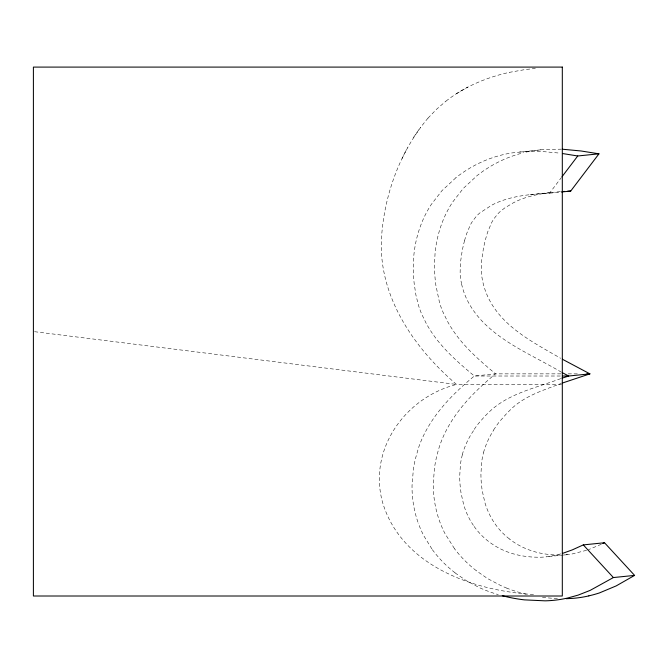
<?xml version="1.0" encoding="UTF-8"?>
<svg xmlns="http://www.w3.org/2000/svg" width="668" height="668" viewBox="0 0 668 668"><rect width="100%" height="100%" fill="white"/><g stroke="black" fill="none" stroke-linecap="round" stroke-linejoin="round"><path stroke-width="0.5" stroke-dasharray="3.34 2.5" d="M464.561 240.639L463.909 243.152A144.296 124.64 84.2 0 0 462.156 251.018L460.361 263.117L460.118 273.346A53.457 46.175 84.2 0 0 460.778 279.775L461.496 283.624M428.021 118.102C399.481 151.962 383.783 196.083 381.361 240.079C379.073 297.561 414.519 348.546 456.536 384.442L562.314 384.442M402.069 158.458L407.472 147.728M493.602 430L496.382 425.817A101.068 87.299 84.2 0 1 499.856 421.207L506.728 413.45A154.792 133.7 84.2 0 1 509.6 410.595C523.37 396.266 543.151 390.321 561.212 383.449M474.222 429.349L475.173 427.971A101.068 87.299 84.2 0 1 478.639 423.362L484.008 417.183A151.16 130.569 84.2 0 1 488.383 412.757C507.772 393.385 536.329 387.908 561.045 378.497M413.559 137.383L420.389 127.479M464.569 240.639A106.73 92.192 84.2 0 1 466.623 233.742L470.422 224.782A42.318 36.556 84.2 0 1 472.927 220.707L475.85 216.941A41.616 35.947 84.2 0 1 479.824 212.942L491.782 205.159A100.317 86.656 84.2 0 1 495.982 203.072C512.757 195.632 531.402 194.179 549.505 193.211L561.429 177.488M428.013 118.111L436.521 109.293L445.957 101.144M455.902 177.738L441.882 190.772L431.186 204.583A107.08 92.493 84.2 0 0 425.207 215.038L424.046 217.459A106.989 92.418 84.2 0 0 416.782 238.125A103.548 89.445 84.2 0 0 413.834 255.468L413.342 265.288A130.511 112.733 84.2 0 0 414.185 283.566L415.88 294.855L418.343 304.833A81.997 70.825 84.2 0 0 421.675 314.052L426.176 323.312A118.303 102.187 84.2 0 0 430.518 330.593C441.932 348.487 458.223 362.499 474.33 376.017L561.454 376.017M445.94 101.152C464.402 86.706 486.438 77.446 509.233 72.378M456.378 93.704L467.859 87.032M601.267 544.286L588.45 549.672M586.562 550.298L571.19 554.206L546.257 556.845M560.744 553.906L549.981 556.36A99.323 85.796 84.2 0 1 538.65 557.254L533.415 557.104A135.036 116.641 84.2 0 1 521.691 555.768C510.243 553.772 499.188 549.305 489.828 542.383A72.035 62.224 84.2 0 1 473.904 526.15M509.191 72.386L525.541 69.489L535.36 68.495M560.335 191.649C545.673 192.893 530.734 194.831 517.199 200.926A100.317 86.656 84.2 0 0 512.991 203.005L504.749 207.948L500.015 211.706A40.831 35.27 84.2 0 0 497.51 214.269L494.637 217.851A42.777 36.949 84.2 0 0 491.631 222.628L487.84 231.587A106.73 92.192 84.2 0 0 485.778 238.484L485.118 240.998A144.296 124.64 84.2 0 0 483.365 248.863L481.57 260.954L481.327 271.191A53.457 46.175 84.2 0 0 481.995 277.612L482.714 281.462A64.287 55.527 84.2 0 0 487.239 295.423C500.75 326.335 533.122 342.308 560.677 358.307M561.462 149.173L544.22 149.498L511.63 152.964A150.534 130.026 84.2 0 0 501.918 154.959A155.527 134.335 84.2 0 0 455.877 177.696M540.896 149.782L532.839 150.809A150.534 130.026 84.2 0 0 523.127 152.805M530.008 194.664L551.225 192.509M549.505 193.211L561.621 191.975M519.687 151.937L540.253 151.327L559.759 153.122M560.886 373.863L495.539 373.863L474.33 376.017C454.382 392.417 435.586 411.271 423.996 434.634A102.262 88.335 84.2 0 0 418.602 447.56L415.429 458.716A118.311 102.196 84.2 0 0 413.333 469.746L412.039 485.494A90.781 78.415 84.2 0 0 412.44 496.224L412.699 498.796A93.887 81.095 84.2 0 0 418.277 523.127M568.151 373.863L579.557 373.863M559.859 555.1L554.632 554.941A132.99 114.871 84.2 0 1 540.262 553.121C529.089 550.774 518.376 546.04 509.383 538.967M557.429 598.653L545.597 597.718A217.334 187.725 84.2 0 1 540.053 596.967M533.523 594.52C473.487 590.929 401.284 565.846 382.488 502.127C368.051 449.339 405.284 397.343 456.536 384.442L33.4 331.553M506.979 588.199L503.288 586.671A158.007 136.489 84.2 0 1 500.566 585.46L487.615 578.58L476.226 570.714M561.396 372.193C527.595 352.053 483.615 336.138 466.03 297.577A64.287 55.527 84.2 0 1 461.496 283.624M455.008 572.868L466.398 580.742L479.357 587.615A158.007 136.489 84.2 0 0 482.079 588.825L485.761 590.353A178.465 154.158 84.2 0 0 498.278 594.62M454.415 548.553L445.005 533.615A92.935 80.277 84.2 0 1 439.502 520.965A93.887 81.095 84.2 0 1 433.933 496.641L433.657 494.07A90.781 78.415 84.2 0 1 433.256 483.34L434.542 467.583A118.311 102.196 84.2 0 1 436.638 456.553L438.634 449.105A102.396 88.443 84.2 0 1 445.205 432.48C456.795 409.117 475.591 390.262 495.539 373.863C479.432 360.353 463.149 346.325 451.727 328.447A118.303 102.187 84.2 0 1 447.376 321.158L442.884 311.898A81.997 70.825 84.2 0 1 439.552 302.679L435.853 285.194A123.104 106.329 84.2 0 1 435.16 279.057A130.511 112.733 84.2 0 1 434.559 263.134L435.06 253.322A103.548 89.445 84.2 0 1 437.991 235.963A106.989 92.418 84.2 0 1 445.247 215.296L446.424 212.883A107.08 92.493 84.2 0 1 452.395 202.429L463.091 188.618L477.111 175.584A155.527 134.335 84.2 0 1 523.144 152.88M431.904 548.946L423.796 535.769A92.935 80.277 84.2 0 1 418.285 523.119M567.466 554.69A99.165 85.654 84.2 0 1 563.558 554.999M509.4 538.934A71.66 61.899 84.2 0 1 495.122 523.988A67.485 58.291 84.2 0 1 486.329 506.962A68.562 59.227 84.2 0 1 484.943 502.77L482.329 491.247A94.313 81.471 84.2 0 1 480.927 474.105L481.653 462.147A66.883 57.774 84.2 0 1 483.557 452.637M483.498 452.612A79.091 68.32 84.2 0 1 493.71 430.1M462.248 454.749A80.736 69.739 84.2 0 1 474.372 429.499M462.348 454.791A66.883 57.774 84.2 0 0 460.444 464.31L459.709 476.259A94.313 81.471 84.2 0 0 461.12 493.401L463.734 504.925A68.562 59.227 84.2 0 0 465.12 509.116A67.485 58.291 84.2 0 0 473.929 526.125M476.259 570.656A122.937 106.187 84.2 0 1 454.374 548.595M526.217 594.228A180.393 155.819 84.2 0 1 506.97 588.216M455.05 572.793A122.01 105.385 84.2 0 1 431.854 548.996"/><path stroke-width="1" d="M562.055 176.661L577.745 155.978L598.962 153.824L570.714 191.056L561.621 191.975M562.523 553.405L572.259 549.898L583.306 544.896L604.523 542.742L634.6 575.399L613.391 577.553L590.12 590.403L578.137 595.113L567.616 598.027A149.482 129.116 84.2 0 1 545.046 600.833L524.38 599.872A217.334 187.725 84.2 0 1 507.738 597.042L502.286 595.722M634.6 575.399L616.188 585.903L599.346 592.959A179.684 155.201 84.2 0 1 592.307 595.013L588.825 595.873M602.895 543.51L604.523 542.742M562.122 383.123L589.928 373.863L562.389 359.242M562.005 378.188L568.718 376.017L589.928 373.863L586.821 373.863M562.406 191.532L564.485 191.407M567.6 191.232L570.714 191.056M566.255 598.703L572.025 598.419A146.208 126.285 84.2 0 0 588.834 595.889M562.498 376.017L568.718 376.017L562.314 372.677M562.414 149.223L580.968 150.968L598.962 153.824M562.556 153.54L577.745 155.978M583.306 544.896L613.391 577.553M562.314 67.092L33.4 67.092L33.4 596.006L562.314 596.006L562.314 67.092"/></g></svg>
